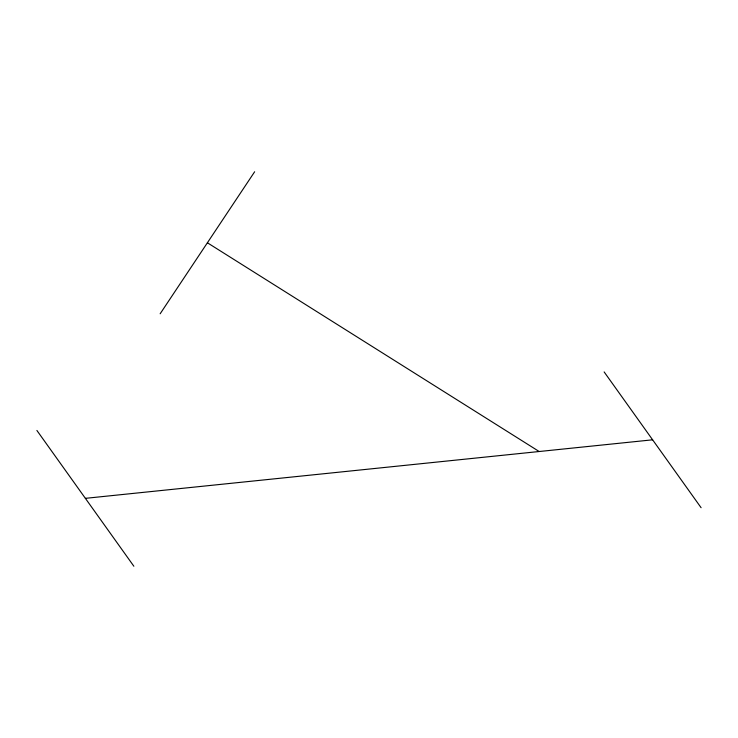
<?xml version="1.0" encoding="UTF-8"?>
<svg xmlns="http://www.w3.org/2000/svg" width="738" height="738" viewBox="0 0 738 738"><rect width="100%" height="100%" fill="white"/><g stroke="black" fill="none" stroke-linecap="round" stroke-linejoin="round"><path stroke-width="1.11" d="M160.155 313.779L254.647 171.76M85.377 498.344L652.623 439.811M207.396 242.774L539.174 451.518M604.136 371.924L701.1 507.707M36.9 430.457L133.864 566.24"/></g></svg>
